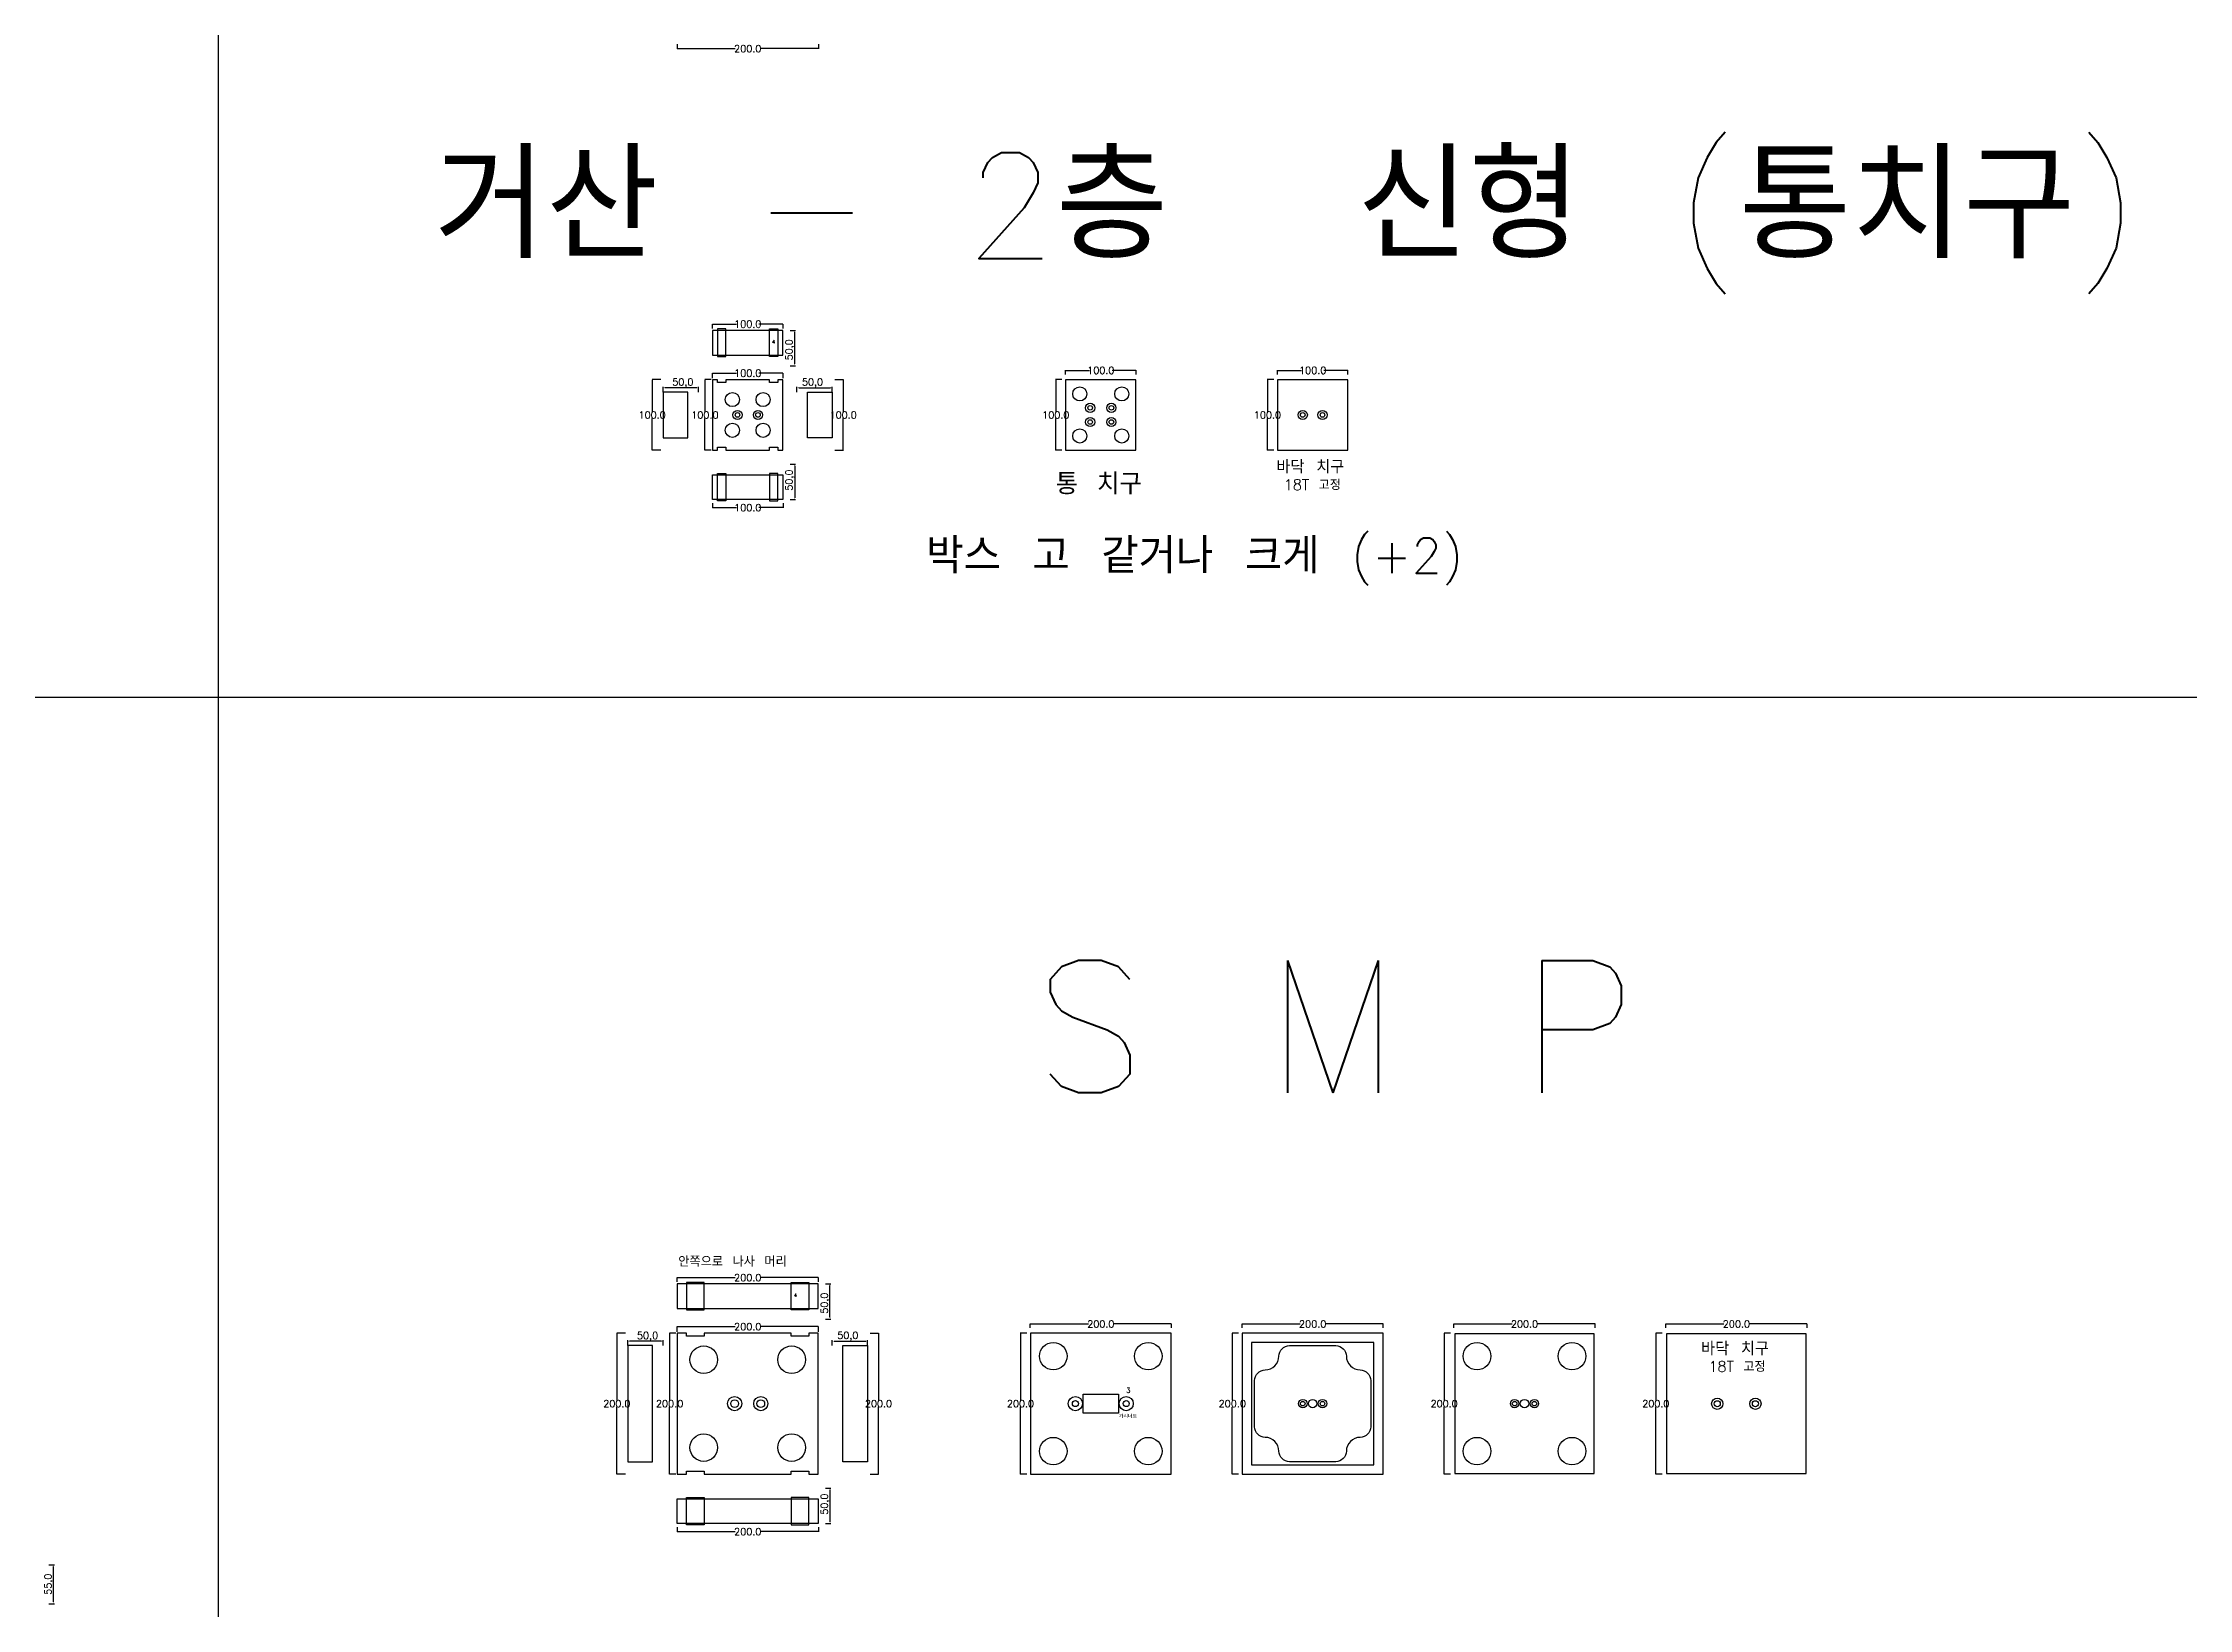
# Model space of a CAD drawing. Header units: millimetres. Extents: x 8462 to 28262, y 7372 to 16372.
# Drawn here: x 11514 to 14553, y 9681 to 11899 of the extents above; entities that cross this region are included whole.
import ezdxf

# ---------------------------------------------------------------- set-up
doc = ezdxf.new("R2010")
doc.units = ezdxf.units.MM
for name, color, linetype in [('TEXT', 7, 'Continuous'), ('볼트 구멍', 7, 'Continuous'), ('치구', 7, 'Continuous'), ('치수', 7, 'Continuous')]:
    doc.layers.add(name, color=color, linetype=linetype)
doc.styles.get("Standard").update_dxf_attribs({"font": 'txt.shx', "bigfont": 'whgtxt.shx'})
doc.dimstyles.new('ISO-25', dxfattribs={"dimtxt": 2.5, "dimasz": 2.5, "dimexe": 1.25, "dimexo": 0.625, "dimtad": 1, "dimtxsty": 'Standard', "dimcen": 2.5, "dimadec": 0, "dimazin": 0, "dimtfac": 1, "dimtmove": 0, "dimatfit": 3, "dimfxl": 0, "dimarcsym": 0})
doc.dimstyles.get("Standard").update_dxf_attribs({"dimtxt": 7, "dimasz": 0.18, "dimexe": 0.18, "dimexo": 0.0625, "dimgap": 0.09, "dimtad": 0, "dimtih": 1, "dimtoh": 1, "dimdec": 1, "dimzin": 0, "dimdsep": 46, "dimtxsty": 'Standard', "dimcen": 0.09, "dimadec": 0, "dimazin": 0, "dimtfac": 1, "dimtdec": 1, "dimtofl": 0, "dimtmove": 0, "dimatfit": 3, "dimfxl": 0, "dimtolj": 1, "dimtzin": 0, "dimarcsym": 0})

# ---------------------------------------------------------------- blocks, each defined once
blk = doc.blocks.new('*D283')
at = {"layer": 'Defpoints', "color": 0}
for p in [(13262.3, 11428.9), (13362.3, 11434.8), (13362.3, 11428.9)]:
    blk.add_point(p, dxfattribs=at)
at = {"layer": '치수', "color": 0, "lineweight": -2}
for p, q in [((13262.3, 11429), (13262.3, 11435)), ((13262.4, 11434.8), (13296.3, 11434.8)), ((13362.1, 11434.8), (13328.2, 11434.8)), ((13362.3, 11429), (13362.3, 11435))]:
    blk.add_line(p, q, dxfattribs=at)
at = {"layer": '치수', "color": 0}
for points in [[(13262.4, 11434.8), (13262.4, 11434.8), (13262.3, 11434.8)], [(13362.1, 11434.8), (13362.1, 11434.8), (13362.3, 11434.8)]]:
    blk.add_solid(points, dxfattribs=at)
at = {"layer": '치수', "color": 0, "insert": (13312.3, 11434.8), "char_height": 10, "attachment_point": 5}
blk.add_mtext('\\A1;100.0', dxfattribs=at)
blk = doc.blocks.new('*D284')
at = {"layer": 'Defpoints', "color": 0}
for p in [(12462.3, 11494), (12562.3, 11500.4), (12562.3, 11494)]:
    blk.add_point(p, dxfattribs=at)
at = {"layer": '치수', "color": 0, "lineweight": -2}
for p, q in [((12462.3, 11494.1), (12462.3, 11500.6)), ((12462.4, 11500.4), (12496.3, 11500.4)), ((12562.1, 11500.4), (12528.2, 11500.4)), ((12562.3, 11494.1), (12562.3, 11500.6))]:
    blk.add_line(p, q, dxfattribs=at)
at = {"layer": '치수', "color": 0}
for points in [[(12462.4, 11500.4), (12462.4, 11500.4), (12462.3, 11500.4)], [(12562.1, 11500.4), (12562.1, 11500.4), (12562.3, 11500.4)]]:
    blk.add_solid(points, dxfattribs=at)
at = {"layer": '치수', "color": 0, "insert": (12512.3, 11500.4), "char_height": 10, "attachment_point": 5}
blk.add_mtext('\\A1;100.0', dxfattribs=at)
blk = doc.blocks.new('*D285')
at = {"layer": 'Defpoints', "color": 0}
for p in [(12562.3, 11431), (12462.3, 11423.6), (12562.3, 11423.6)]:
    blk.add_point(p, dxfattribs=at)
at = {"layer": '치수', "color": 0, "lineweight": -2}
for p, q in [((12462.3, 11423.7), (12462.3, 11431.2)), ((12462.4, 11431), (12496.3, 11431)), ((12562.1, 11431), (12528.2, 11431)), ((12562.3, 11423.7), (12562.3, 11431.2))]:
    blk.add_line(p, q, dxfattribs=at)
at = {"layer": '치수', "color": 0}
for points in [[(12462.4, 11431.1), (12462.4, 11431), (12462.3, 11431)], [(12562.1, 11431.1), (12562.1, 11431), (12562.3, 11431)]]:
    blk.add_solid(points, dxfattribs=at)
at = {"layer": '치수', "color": 0, "insert": (12512.3, 11431), "char_height": 10, "attachment_point": 5}
blk.add_mtext('\\A1;100.0', dxfattribs=at)
blk = doc.blocks.new('*D286')
at = {"layer": 'Defpoints', "color": 0}
for p in [(12462.3, 11247), (12562.3, 11247), (12562.3, 11240.6)]:
    blk.add_point(p, dxfattribs=at)
at = {"layer": '치수', "color": 0, "lineweight": -2}
for p, q in [((12462.3, 11246.9), (12462.3, 11240.4)), ((12562.3, 11246.9), (12562.3, 11240.4)), ((12462.4, 11240.6), (12496.3, 11240.6)), ((12562.1, 11240.6), (12528.2, 11240.6))]:
    blk.add_line(p, q, dxfattribs=at)
at = {"layer": '치수', "color": 0}
for points in [[(12462.4, 11240.6), (12462.4, 11240.5), (12462.3, 11240.6)], [(12562.1, 11240.6), (12562.1, 11240.5), (12562.3, 11240.6)]]:
    blk.add_solid(points, dxfattribs=at)
at = {"layer": '치수', "color": 0, "insert": (12512.3, 11240.6), "char_height": 10, "attachment_point": 5}
blk.add_mtext('\\A1;100.0', dxfattribs=at)
blk = doc.blocks.new('*D287')
at = {"layer": 'Defpoints', "color": 0}
for p in [(12389.1, 11421.8), (12377, 11321.8), (12389.1, 11321.8)]:
    blk.add_point(p, dxfattribs=at)
at = {"layer": '치수', "color": 0, "lineweight": -2}
for p, q in [((12389.1, 11421.8), (12376.9, 11421.8)), ((12377, 11421.6), (12377, 11376.9)), ((12377, 11322), (12377, 11366.7)), ((12389.1, 11321.8), (12376.9, 11321.8))]:
    blk.add_line(p, q, dxfattribs=at)
at = {"layer": '치수', "color": 0}
for points in [[(12377, 11421.6), (12377.1, 11421.6), (12377, 11421.8)], [(12377, 11322), (12377.1, 11322), (12377, 11321.8)]]:
    blk.add_solid(points, dxfattribs=at)
at = {"layer": '치수', "color": 0, "insert": (12377, 11371.8), "char_height": 10, "attachment_point": 5}
blk.add_mtext('\\A1;100.0', dxfattribs=at)
blk = doc.blocks.new('*D288')
at = {"layer": 'Defpoints', "color": 0}
for p in [(12460.8, 11421.8), (12451.7, 11321.8), (12460.8, 11321.8)]:
    blk.add_point(p, dxfattribs=at)
at = {"layer": '치수', "color": 0, "lineweight": -2}
for p, q in [((12460.7, 11421.8), (12451.6, 11421.8)), ((12451.7, 11421.6), (12451.7, 11376.9)), ((12451.7, 11322), (12451.7, 11366.7)), ((12460.7, 11321.8), (12451.6, 11321.8))]:
    blk.add_line(p, q, dxfattribs=at)
at = {"layer": '치수', "color": 0}
for points in [[(12451.7, 11421.6), (12451.8, 11421.6), (12451.7, 11421.8)], [(12451.7, 11322), (12451.8, 11322), (12451.7, 11321.8)]]:
    blk.add_solid(points, dxfattribs=at)
at = {"layer": '치수', "color": 0, "insert": (12451.7, 11371.8), "char_height": 10, "attachment_point": 5}
blk.add_mtext('\\A1;100.0', dxfattribs=at)
blk = doc.blocks.new('*D289')
at = {"layer": 'Defpoints', "color": 0}
for p in [(12392.5, 11410.3), (12392.5, 11403.6), (12442.5, 11403.5)]:
    blk.add_point(p, dxfattribs=at)
at = {"layer": '치수', "color": 0, "lineweight": -2}
for p, q in [((12392.5, 11404.2), (12392.5, 11411.6)), ((12440, 11410.3), (12395, 11410.3)), ((12442.5, 11404.1), (12442.5, 11411.6))]:
    blk.add_line(p, q, dxfattribs=at)
at = {"layer": '치수', "color": 0}
for points in [[(12395, 11410.7), (12395, 11409.9), (12392.5, 11410.3)], [(12440, 11410.7), (12440, 11409.9), (12442.5, 11410.3)]]:
    blk.add_solid(points, dxfattribs=at)
at = {"layer": '치수', "color": 0, "insert": (12420.5, 11416.8), "char_height": 10, "attachment_point": 5}
blk.add_mtext('50,0', dxfattribs=at)
blk = doc.blocks.new('*D290')
at = {"layer": 'Defpoints', "color": 0}
for p in [(13257.1, 11421.8), (13248.2, 11321.8), (13257.1, 11321.8)]:
    blk.add_point(p, dxfattribs=at)
at = {"layer": '치수', "color": 0, "lineweight": -2}
for p, q in [((13257.1, 11421.8), (13248, 11421.8)), ((13248.2, 11421.6), (13248.2, 11376.9)), ((13248.2, 11322), (13248.2, 11366.7)), ((13257.1, 11321.8), (13248, 11321.8))]:
    blk.add_line(p, q, dxfattribs=at)
at = {"layer": '치수', "color": 0}
for points in [[(13248.2, 11421.6), (13248.3, 11421.6), (13248.2, 11421.8)], [(13248.2, 11322), (13248.3, 11322), (13248.2, 11321.8)]]:
    blk.add_solid(points, dxfattribs=at)
at = {"layer": '치수', "color": 0, "insert": (13248.2, 11371.8), "char_height": 10, "attachment_point": 5}
blk.add_mtext('\\A1;100.0', dxfattribs=at)
blk = doc.blocks.new('*D291')
at = {"layer": 'Defpoints', "color": 0}
for p in [(12635.4, 11421.8), (12635.4, 11321.8), (12647.5, 11321.8)]:
    blk.add_point(p, dxfattribs=at)
at = {"layer": '치수', "color": 0, "lineweight": -2}
for p, q in [((12635.5, 11421.8), (12647.7, 11421.8)), ((12647.5, 11421.6), (12647.5, 11376.9)), ((12647.5, 11322), (12647.5, 11366.7)), ((12635.5, 11321.8), (12647.7, 11321.8))]:
    blk.add_line(p, q, dxfattribs=at)
at = {"layer": '치수', "color": 0}
for points in [[(12647.5, 11421.6), (12647.5, 11421.6), (12647.5, 11421.8)], [(12647.5, 11322), (12647.5, 11322), (12647.5, 11321.8)]]:
    blk.add_solid(points, dxfattribs=at)
at = {"layer": '치수', "color": 0, "insert": (12647.5, 11371.8), "char_height": 10, "attachment_point": 5}
blk.add_mtext('\\A1;100.0', dxfattribs=at)
blk = doc.blocks.new('*D292')
at = {"layer": 'Defpoints', "color": 0}
for p in [(12582, 11403.6), (12632, 11410.4), (12632, 11403.6)]:
    blk.add_point(p, dxfattribs=at)
at = {"layer": '치수', "color": 0, "lineweight": -2}
for p, q in [((12582, 11404.2), (12582, 11411.7)), ((12584.5, 11410.4), (12629.5, 11410.4)), ((12632, 11404.2), (12632, 11411.7))]:
    blk.add_line(p, q, dxfattribs=at)
at = {"layer": '치수', "color": 0}
for points in [[(12584.5, 11410.8), (12584.5, 11410), (12582, 11410.4)], [(12629.5, 11410.8), (12629.5, 11410), (12632, 11410.4)]]:
    blk.add_solid(points, dxfattribs=at)
at = {"layer": '치수', "color": 0, "insert": (12604, 11416.9), "char_height": 10, "attachment_point": 5}
blk.add_mtext('50,0', dxfattribs=at)
blk = doc.blocks.new('*D293')
at = {"layer": 'Defpoints', "color": 0}
for p in [(12571.9, 11491.6), (12578.8, 11491.6), (12571.9, 11441.6)]:
    blk.add_point(p, dxfattribs=at)
at = {"layer": '치수', "color": 0, "lineweight": -2}
for p, q in [((12572.6, 11491.6), (12580.1, 11491.6)), ((12578.8, 11444.1), (12578.8, 11489.1)), ((12572.6, 11441.6), (12580.1, 11441.6))]:
    blk.add_line(p, q, dxfattribs=at)
at = {"layer": '치수', "color": 0}
for points in [[(12578.4, 11489.1), (12579.3, 11489.1), (12578.8, 11491.6)], [(12578.4, 11444.1), (12579.3, 11444.1), (12578.8, 11441.6)]]:
    blk.add_solid(points, dxfattribs=at)
at = {"layer": '치수', "color": 0, "insert": (12572.4, 11464.1), "char_height": 10, "attachment_point": 5, "rotation": 90}
blk.add_mtext('50,0', dxfattribs=at)
blk = doc.blocks.new('*D294')
at = {"layer": 'Defpoints', "color": 0}
for p in [(12962.3, 11428.9), (13062.3, 11434.8), (13062.3, 11428.9)]:
    blk.add_point(p, dxfattribs=at)
at = {"layer": '치수', "color": 0, "lineweight": -2}
for p, q in [((12962.3, 11429), (12962.3, 11435)), ((12962.4, 11434.8), (12996.3, 11434.8)), ((13062.1, 11434.8), (13028.2, 11434.8)), ((13062.3, 11429), (13062.3, 11435))]:
    blk.add_line(p, q, dxfattribs=at)
at = {"layer": '치수', "color": 0}
for points in [[(12962.4, 11434.8), (12962.4, 11434.8), (12962.3, 11434.8)], [(13062.1, 11434.8), (13062.1, 11434.8), (13062.3, 11434.8)]]:
    blk.add_solid(points, dxfattribs=at)
at = {"layer": '치수', "color": 0, "insert": (13012.3, 11434.8), "char_height": 10, "attachment_point": 5}
blk.add_mtext('\\A1;100.0', dxfattribs=at)
blk = doc.blocks.new('*D295')
at = {"layer": 'Defpoints', "color": 0}
for p in [(12957.4, 11421.8), (12948.5, 11321.8), (12957.4, 11321.8)]:
    blk.add_point(p, dxfattribs=at)
at = {"layer": '치수', "color": 0, "lineweight": -2}
for p, q in [((12957.3, 11421.8), (12948.3, 11421.8)), ((12948.5, 11421.6), (12948.5, 11376.9)), ((12948.5, 11322), (12948.5, 11366.7)), ((12957.3, 11321.8), (12948.3, 11321.8))]:
    blk.add_line(p, q, dxfattribs=at)
at = {"layer": '치수', "color": 0}
for points in [[(12948.4, 11421.6), (12948.5, 11421.6), (12948.5, 11421.8)], [(12948.4, 11322), (12948.5, 11322), (12948.5, 11321.8)]]:
    blk.add_solid(points, dxfattribs=at)
at = {"layer": '치수', "color": 0, "insert": (12948.5, 11371.8), "char_height": 10, "attachment_point": 5}
blk.add_mtext('\\A1;100.0', dxfattribs=at)
blk = doc.blocks.new('*D296')
at = {"layer": 'Defpoints', "color": 0}
for p in [(12571.9, 11302.1), (12571.9, 11252.1), (12578.8, 11252.1)]:
    blk.add_point(p, dxfattribs=at)
at = {"layer": '치수', "color": 0, "lineweight": -2}
for p, q in [((12572.6, 11302.1), (12580.1, 11302.1)), ((12578.8, 11299.6), (12578.8, 11254.6)), ((12572.6, 11252.1), (12580.1, 11252.1))]:
    blk.add_line(p, q, dxfattribs=at)
at = {"layer": '치수', "color": 0}
for points in [[(12578.4, 11299.6), (12579.3, 11299.6), (12578.8, 11302.1)], [(12578.4, 11254.6), (12579.3, 11254.6), (12578.8, 11252.1)]]:
    blk.add_solid(points, dxfattribs=at)
at = {"layer": '치수', "color": 0, "insert": (12572.4, 11279.6), "char_height": 10, "attachment_point": 5, "rotation": 90}
blk.add_mtext('50,0', dxfattribs=at)
blk = doc.blocks.new('*D455')
at = {"layer": 'Defpoints', "color": 0}
for p in [(12412.3, 11897), (12612.3, 11897), (12612.3, 11890.6)]:
    blk.add_point(p, dxfattribs=at)
at = {"layer": '치수', "color": 0, "lineweight": -2}
for p, q in [((12412.3, 11896.9), (12412.3, 11890.4)), ((12412.4, 11890.6), (12494.7, 11890.6)), ((12612.1, 11890.6), (12529.9, 11890.6)), ((12612.3, 11896.9), (12612.3, 11890.4))]:
    blk.add_line(p, q, dxfattribs=at)
at = {"layer": '치수', "color": 0}
for points in [[(12412.4, 11890.6), (12412.4, 11890.5), (12412.3, 11890.6)], [(12612.1, 11890.6), (12612.1, 11890.5), (12612.3, 11890.6)]]:
    blk.add_solid(points, dxfattribs=at)
at = {"layer": '치수', "color": 0, "insert": (12512.3, 11890.6), "char_height": 10, "attachment_point": 5}
blk.add_mtext('\\A1;200.0', dxfattribs=at)
blk = doc.blocks.new('*D565')
at = {"layer": 'Defpoints', "color": 0}
for p in [(13512.3, 10078.9), (13712.3, 10084.8), (13712.3, 10078.9)]:
    blk.add_point(p, dxfattribs=at)
at = {"layer": '치수', "color": 0, "lineweight": -2}
for p, q in [((13512.3, 10079), (13512.3, 10085)), ((13512.4, 10084.8), (13594.7, 10084.8)), ((13712.1, 10084.8), (13629.9, 10084.8)), ((13712.3, 10079), (13712.3, 10085))]:
    blk.add_line(p, q, dxfattribs=at)
at = {"layer": '치수', "color": 0}
for points in [[(13512.4, 10084.8), (13512.4, 10084.8), (13512.3, 10084.8)], [(13712.1, 10084.8), (13712.1, 10084.8), (13712.3, 10084.8)]]:
    blk.add_solid(points, dxfattribs=at)
at = {"layer": '치수', "color": 0, "insert": (13612.3, 10084.8), "char_height": 10, "attachment_point": 5}
blk.add_mtext('\\A1;200.0', dxfattribs=at)
blk = doc.blocks.new('*D553')
at = {"layer": 'Defpoints', "color": 0}
for p in [(12410.8, 10071.8), (12401.7, 9871.8), (12410.8, 9871.8)]:
    blk.add_point(p, dxfattribs=at)
at = {"layer": '치수', "color": 0, "lineweight": -2}
for p, q in [((12410.7, 10071.8), (12401.6, 10071.8)), ((12401.7, 10071.6), (12401.7, 9976.9)), ((12401.7, 9872), (12401.7, 9966.7)), ((12410.7, 9871.8), (12401.6, 9871.8))]:
    blk.add_line(p, q, dxfattribs=at)
at = {"layer": '치수', "color": 0}
for points in [[(12401.7, 10071.6), (12401.8, 10071.6), (12401.7, 10071.8)], [(12401.7, 9872), (12401.8, 9872), (12401.7, 9871.8)]]:
    blk.add_solid(points, dxfattribs=at)
at = {"layer": '치수', "color": 0, "insert": (12401.7, 9971.8), "char_height": 10, "attachment_point": 5}
blk.add_mtext('\\A1;200.0', dxfattribs=at)
blk = doc.blocks.new('*D552')
at = {"layer": 'Defpoints', "color": 0}
for p in [(12685.4, 10071.8), (12685.4, 9871.8), (12697.5, 9871.8)]:
    blk.add_point(p, dxfattribs=at)
at = {"layer": '치수', "color": 0, "lineweight": -2}
for p, q in [((12685.5, 10071.8), (12697.7, 10071.8)), ((12697.5, 10071.6), (12697.5, 9976.9)), ((12697.5, 9872), (12697.5, 9966.7)), ((12685.5, 9871.8), (12697.7, 9871.8))]:
    blk.add_line(p, q, dxfattribs=at)
at = {"layer": '치수', "color": 0}
for points in [[(12697.5, 10071.6), (12697.5, 10071.6), (12697.5, 10071.8)], [(12697.5, 9872), (12697.5, 9872), (12697.5, 9871.8)]]:
    blk.add_solid(points, dxfattribs=at)
at = {"layer": '치수', "color": 0, "insert": (12697.5, 9971.8), "char_height": 10, "attachment_point": 5}
blk.add_mtext('\\A1;200.0', dxfattribs=at)
blk = doc.blocks.new('*D550')
at = {"layer": 'Defpoints', "color": 0}
for p in [(12339.1, 10071.8), (12327, 9871.8), (12339.1, 9871.8)]:
    blk.add_point(p, dxfattribs=at)
at = {"layer": '치수', "color": 0, "lineweight": -2}
for p, q in [((12339.1, 10071.8), (12326.9, 10071.8)), ((12327, 10071.6), (12327, 9976.9)), ((12327, 9872), (12327, 9966.7)), ((12339.1, 9871.8), (12326.9, 9871.8))]:
    blk.add_line(p, q, dxfattribs=at)
at = {"layer": '치수', "color": 0}
for points in [[(12327, 10071.6), (12327.1, 10071.6), (12327, 10071.8)], [(12327, 9872), (12327.1, 9872), (12327, 9871.8)]]:
    blk.add_solid(points, dxfattribs=at)
at = {"layer": '치수', "color": 0, "insert": (12327, 9971.8), "char_height": 10, "attachment_point": 5}
blk.add_mtext('\\A1;200.0', dxfattribs=at)
blk = doc.blocks.new('*D555')
at = {"layer": 'Defpoints', "color": 0}
for p in [(12621.9, 9852.1), (12621.9, 9802.1), (12628.8, 9802.1)]:
    blk.add_point(p, dxfattribs=at)
at = {"layer": '치수', "color": 0, "lineweight": -2}
for p, q in [((12622.6, 9852.1), (12630.1, 9852.1)), ((12628.8, 9849.6), (12628.8, 9804.6)), ((12622.6, 9802.1), (12630.1, 9802.1))]:
    blk.add_line(p, q, dxfattribs=at)
at = {"layer": '치수', "color": 0}
for points in [[(12628.4, 9849.6), (12629.3, 9849.6), (12628.8, 9852.1)], [(12628.4, 9804.6), (12629.3, 9804.6), (12628.8, 9802.1)]]:
    blk.add_solid(points, dxfattribs=at)
at = {"layer": '치수', "color": 0, "insert": (12622.4, 9829.6), "char_height": 10, "attachment_point": 5, "rotation": 90}
blk.add_mtext('50,0', dxfattribs=at)
blk = doc.blocks.new('*D554')
at = {"layer": 'Defpoints', "color": 0}
for p in [(12412.3, 9797), (12612.3, 9797), (12612.3, 9790.6)]:
    blk.add_point(p, dxfattribs=at)
at = {"layer": '치수', "color": 0, "lineweight": -2}
for p, q in [((12412.3, 9796.9), (12412.3, 9790.4)), ((12412.4, 9790.6), (12494.7, 9790.6)), ((12612.1, 9790.6), (12529.9, 9790.6)), ((12612.3, 9796.9), (12612.3, 9790.4))]:
    blk.add_line(p, q, dxfattribs=at)
at = {"layer": '치수', "color": 0}
for points in [[(12412.4, 9790.6), (12412.4, 9790.5), (12412.3, 9790.6)], [(12612.1, 9790.6), (12612.1, 9790.5), (12612.3, 9790.6)]]:
    blk.add_solid(points, dxfattribs=at)
at = {"layer": '치수', "color": 0, "insert": (12512.3, 9790.6), "char_height": 10, "attachment_point": 5}
blk.add_mtext('\\A1;200.0', dxfattribs=at)
blk = doc.blocks.new('*D560')
at = {"layer": 'Defpoints', "color": 0}
for p in [(12342.5, 10060.3), (12342.5, 10053.6), (12392.5, 10053.5)]:
    blk.add_point(p, dxfattribs=at)
at = {"layer": '치수', "color": 0, "lineweight": -2}
for p, q in [((12342.5, 10054.2), (12342.5, 10061.6)), ((12390, 10060.3), (12345, 10060.3)), ((12392.5, 10054.1), (12392.5, 10061.6))]:
    blk.add_line(p, q, dxfattribs=at)
at = {"layer": '치수', "color": 0}
for points in [[(12345, 10060.7), (12345, 10059.9), (12342.5, 10060.3)], [(12390, 10060.7), (12390, 10059.9), (12392.5, 10060.3)]]:
    blk.add_solid(points, dxfattribs=at)
at = {"layer": '치수', "color": 0, "insert": (12370.5, 10066.8), "char_height": 10, "attachment_point": 5}
blk.add_mtext('50,0', dxfattribs=at)
blk = doc.blocks.new('*D559')
at = {"layer": 'Defpoints', "color": 0}
for p in [(12412.3, 10144), (12612.3, 10150.4), (12612.3, 10144)]:
    blk.add_point(p, dxfattribs=at)
at = {"layer": '치수', "color": 0, "lineweight": -2}
for p, q in [((12412.3, 10144.1), (12412.3, 10150.6)), ((12612.3, 10144.1), (12612.3, 10150.6)), ((12412.4, 10150.4), (12494.7, 10150.4)), ((12612.1, 10150.4), (12529.9, 10150.4))]:
    blk.add_line(p, q, dxfattribs=at)
at = {"layer": '치수', "color": 0}
for points in [[(12412.4, 10150.4), (12412.4, 10150.4), (12412.3, 10150.4)], [(12612.1, 10150.4), (12612.1, 10150.4), (12612.3, 10150.4)]]:
    blk.add_solid(points, dxfattribs=at)
at = {"layer": '치수', "color": 0, "insert": (12512.3, 10150.4), "char_height": 10, "attachment_point": 5}
blk.add_mtext('\\A1;200.0', dxfattribs=at)
blk = doc.blocks.new('*D558')
at = {"layer": 'Defpoints', "color": 0}
for p in [(12412.3, 10073.6), (12612.3, 10081), (12612.3, 10073.6)]:
    blk.add_point(p, dxfattribs=at)
at = {"layer": '치수', "color": 0, "lineweight": -2}
for p, q in [((12412.3, 10073.7), (12412.3, 10081.2)), ((12412.4, 10081), (12494.7, 10081)), ((12612.1, 10081), (12529.9, 10081)), ((12612.3, 10073.7), (12612.3, 10081.2))]:
    blk.add_line(p, q, dxfattribs=at)
at = {"layer": '치수', "color": 0}
for points in [[(12412.4, 10081.1), (12412.4, 10081), (12412.3, 10081)], [(12612.1, 10081.1), (12612.1, 10081), (12612.3, 10081)]]:
    blk.add_solid(points, dxfattribs=at)
at = {"layer": '치수', "color": 0, "insert": (12512.3, 10081), "char_height": 10, "attachment_point": 5}
blk.add_mtext('\\A1;200.0', dxfattribs=at)
blk = doc.blocks.new('*D557')
at = {"layer": 'Defpoints', "color": 0}
for p in [(12621.9, 10141.6), (12628.8, 10141.6), (12621.9, 10091.6)]:
    blk.add_point(p, dxfattribs=at)
at = {"layer": '치수', "color": 0, "lineweight": -2}
for p, q in [((12622.6, 10141.6), (12630.1, 10141.6)), ((12628.8, 10094.1), (12628.8, 10139.1)), ((12622.6, 10091.6), (12630.1, 10091.6))]:
    blk.add_line(p, q, dxfattribs=at)
at = {"layer": '치수', "color": 0}
for points in [[(12628.4, 10139.1), (12629.3, 10139.1), (12628.8, 10141.6)], [(12628.4, 10094.1), (12629.3, 10094.1), (12628.8, 10091.6)]]:
    blk.add_solid(points, dxfattribs=at)
at = {"layer": '치수', "color": 0, "insert": (12622.4, 10114.1), "char_height": 10, "attachment_point": 5, "rotation": 90}
blk.add_mtext('50,0', dxfattribs=at)
blk = doc.blocks.new('*D556')
at = {"layer": 'Defpoints', "color": 0}
for p in [(12682, 10060.4), (12632, 10053.6), (12682, 10053.6)]:
    blk.add_point(p, dxfattribs=at)
at = {"layer": '치수', "color": 0, "lineweight": -2}
for p, q in [((12632, 10054.2), (12632, 10061.7)), ((12634.5, 10060.4), (12679.5, 10060.4)), ((12682, 10054.2), (12682, 10061.7))]:
    blk.add_line(p, q, dxfattribs=at)
at = {"layer": '치수', "color": 0}
for points in [[(12634.5, 10060.8), (12634.5, 10060), (12632, 10060.4)], [(12679.5, 10060.8), (12679.5, 10060), (12682, 10060.4)]]:
    blk.add_solid(points, dxfattribs=at)
at = {"layer": '치수', "color": 0, "insert": (12654, 10066.9), "char_height": 10, "attachment_point": 5}
blk.add_mtext('50,0', dxfattribs=at)
blk = doc.blocks.new('*D551')
at = {"layer": 'Defpoints', "color": 0}
for p in [(12907.4, 10071.8), (12898.5, 9871.8), (12907.4, 9871.8)]:
    blk.add_point(p, dxfattribs=at)
at = {"layer": '치수', "color": 0, "lineweight": -2}
for p, q in [((12907.3, 10071.8), (12898.3, 10071.8)), ((12898.5, 10071.6), (12898.5, 9976.9)), ((12898.5, 9872), (12898.5, 9966.7)), ((12907.3, 9871.8), (12898.3, 9871.8))]:
    blk.add_line(p, q, dxfattribs=at)
at = {"layer": '치수', "color": 0}
for points in [[(12898.4, 10071.6), (12898.5, 10071.6), (12898.5, 10071.8)], [(12898.4, 9872), (12898.5, 9872), (12898.5, 9871.8)]]:
    blk.add_solid(points, dxfattribs=at)
at = {"layer": '치수', "color": 0, "insert": (12898.5, 9971.8), "char_height": 10, "attachment_point": 5}
blk.add_mtext('\\A1;200.0', dxfattribs=at)
blk = doc.blocks.new('*D549')
at = {"layer": 'Defpoints', "color": 0}
for p in [(13207.4, 10071.8), (13198.5, 9871.8), (13207.4, 9871.8)]:
    blk.add_point(p, dxfattribs=at)
at = {"layer": '치수', "color": 0, "lineweight": -2}
for p, q in [((13207.3, 10071.8), (13198.3, 10071.8)), ((13198.5, 10071.6), (13198.5, 9976.9)), ((13198.5, 9872), (13198.5, 9966.7)), ((13207.3, 9871.8), (13198.3, 9871.8))]:
    blk.add_line(p, q, dxfattribs=at)
at = {"layer": '치수', "color": 0}
for points in [[(13198.4, 10071.6), (13198.5, 10071.6), (13198.5, 10071.8)], [(13198.4, 9872), (13198.5, 9872), (13198.5, 9871.8)]]:
    blk.add_solid(points, dxfattribs=at)
at = {"layer": '치수', "color": 0, "insert": (13198.5, 9971.8), "char_height": 10, "attachment_point": 5}
blk.add_mtext('\\A1;200.0', dxfattribs=at)
blk = doc.blocks.new('*D548')
at = {"layer": 'Defpoints', "color": 0}
for p in [(13507.4, 10071.8), (13498.5, 9871.8), (13507.4, 9871.8)]:
    blk.add_point(p, dxfattribs=at)
at = {"layer": '치수', "color": 0, "lineweight": -2}
for p, q in [((13507.3, 10071.8), (13498.3, 10071.8)), ((13498.5, 10071.6), (13498.5, 9976.9)), ((13498.5, 9872), (13498.5, 9966.7)), ((13507.3, 9871.8), (13498.3, 9871.8))]:
    blk.add_line(p, q, dxfattribs=at)
at = {"layer": '치수', "color": 0}
for points in [[(13498.4, 10071.6), (13498.5, 10071.6), (13498.5, 10071.8)], [(13498.4, 9872), (13498.5, 9872), (13498.5, 9871.8)]]:
    blk.add_solid(points, dxfattribs=at)
at = {"layer": '치수', "color": 0, "insert": (13498.5, 9971.8), "char_height": 10, "attachment_point": 5}
blk.add_mtext('\\A1;200.0', dxfattribs=at)
blk = doc.blocks.new('*D562')
at = {"layer": 'Defpoints', "color": 0}
for p in [(12912.3, 10078.9), (13112.3, 10084.8), (13112.3, 10078.9)]:
    blk.add_point(p, dxfattribs=at)
at = {"layer": '치수', "color": 0, "lineweight": -2}
for p, q in [((12912.3, 10079), (12912.3, 10085)), ((12912.4, 10084.8), (12994.7, 10084.8)), ((13112.1, 10084.8), (13029.9, 10084.8)), ((13112.3, 10079), (13112.3, 10085))]:
    blk.add_line(p, q, dxfattribs=at)
at = {"layer": '치수', "color": 0}
for points in [[(12912.4, 10084.8), (12912.4, 10084.8), (12912.3, 10084.8)], [(13112.1, 10084.8), (13112.1, 10084.8), (13112.3, 10084.8)]]:
    blk.add_solid(points, dxfattribs=at)
at = {"layer": '치수', "color": 0, "insert": (13012.3, 10084.8), "char_height": 10, "attachment_point": 5}
blk.add_mtext('\\A1;200.0', dxfattribs=at)
blk = doc.blocks.new('*D561')
at = {"layer": 'Defpoints', "color": 0}
for p in [(13212.3, 10078.9), (13412.3, 10084.8), (13412.3, 10078.9)]:
    blk.add_point(p, dxfattribs=at)
at = {"layer": '치수', "color": 0, "lineweight": -2}
for p, q in [((13212.3, 10079), (13212.3, 10085)), ((13212.4, 10084.8), (13294.7, 10084.8)), ((13412.1, 10084.8), (13329.9, 10084.8)), ((13412.3, 10079), (13412.3, 10085))]:
    blk.add_line(p, q, dxfattribs=at)
at = {"layer": '치수', "color": 0}
for points in [[(13212.4, 10084.8), (13212.4, 10084.8), (13212.3, 10084.8)], [(13412.1, 10084.8), (13412.1, 10084.8), (13412.3, 10084.8)]]:
    blk.add_solid(points, dxfattribs=at)
at = {"layer": '치수', "color": 0, "insert": (13312.3, 10084.8), "char_height": 10, "attachment_point": 5}
blk.add_mtext('\\A1;200.0', dxfattribs=at)
blk = doc.blocks.new('*D563')
at = {"layer": 'Defpoints', "color": 0}
for p in [(13807.1, 10071.8), (13798.2, 9871.8), (13807.1, 9871.8)]:
    blk.add_point(p, dxfattribs=at)
at = {"layer": '치수', "color": 0, "lineweight": -2}
for p, q in [((13807.1, 10071.8), (13798, 10071.8)), ((13798.2, 10071.6), (13798.2, 9976.9)), ((13798.2, 9872), (13798.2, 9966.7)), ((13807.1, 9871.8), (13798, 9871.8))]:
    blk.add_line(p, q, dxfattribs=at)
at = {"layer": '치수', "color": 0}
for points in [[(13798.2, 10071.6), (13798.3, 10071.6), (13798.2, 10071.8)], [(13798.2, 9872), (13798.3, 9872), (13798.2, 9871.8)]]:
    blk.add_solid(points, dxfattribs=at)
at = {"layer": '치수', "color": 0, "insert": (13798.2, 9971.8), "char_height": 10, "attachment_point": 5}
blk.add_mtext('\\A1;200.0', dxfattribs=at)
blk = doc.blocks.new('*D564')
at = {"layer": 'Defpoints', "color": 0}
for p in [(13812.3, 10078.9), (14012.3, 10084.8), (14012.3, 10078.9)]:
    blk.add_point(p, dxfattribs=at)
at = {"layer": '치수', "color": 0, "lineweight": -2}
for p, q in [((13812.3, 10079), (13812.3, 10085)), ((13812.4, 10084.8), (13894.7, 10084.8)), ((14012.1, 10084.8), (13929.9, 10084.8)), ((14012.3, 10079), (14012.3, 10085))]:
    blk.add_line(p, q, dxfattribs=at)
at = {"layer": '치수', "color": 0}
for points in [[(13812.4, 10084.8), (13812.4, 10084.8), (13812.3, 10084.8)], [(14012.1, 10084.8), (14012.1, 10084.8), (14012.3, 10084.8)]]:
    blk.add_solid(points, dxfattribs=at)
at = {"layer": '치수', "color": 0, "insert": (13912.3, 10084.8), "char_height": 10, "attachment_point": 5}
blk.add_mtext('\\A1;200.0', dxfattribs=at)
blk = doc.blocks.new('*D667')
at = {"layer": 'Defpoints', "color": 0}
for p in [(11521.9, 9743.6), (11529.3, 9743.6), (11521.9, 9688.6)]:
    blk.add_point(p, dxfattribs=at)
at = {"layer": '치수', "color": 0, "lineweight": -2}
for p, q in [((11522.6, 9743.6), (11530.5, 9743.6)), ((11529.3, 9691.1), (11529.3, 9741.1)), ((11522.6, 9688.6), (11530.5, 9688.6))]:
    blk.add_line(p, q, dxfattribs=at)
at = {"layer": '치수', "color": 0}
for points in [[(11528.8, 9741.1), (11529.7, 9741.1), (11529.3, 9743.6)], [(11528.8, 9691.1), (11529.7, 9691.1), (11529.3, 9688.6)]]:
    blk.add_solid(points, dxfattribs=at)
at = {"layer": '치수', "color": 0, "insert": (11522.8, 9716.1), "char_height": 10, "attachment_point": 5, "rotation": 90}
blk.add_mtext('55,0', dxfattribs=at)

msp = doc.modelspace()

# ---------------------------------------------------------------- linework, layer by layer
at = {"color": 6}
for p, q in [((11762.267, 16371.825), (11762.267, 7371.825)), ((28262.267, 10971.825), (8462.267, 10971.825))]:
    msp.add_line(p, q, dxfattribs=at)
at = {"layer": '볼트 구멍', "color": 3}
msp.add_lwpolyline([(13037.267, 9958.325), (12987.267, 9958.325), (12987.267, 9985.325), (13037.267, 9985.325)], close=True, dxfattribs=at)
at = {"layer": '볼트 구멍', "color": 2}
for centre, radius in [((12497.767, 11371.825), 6.5), ((12526.767, 11371.825), 6.5), ((12493.767, 9971.825), 10), ((12530.767, 9971.825), 10)]:
    msp.add_circle(centre, radius, dxfattribs=at)
at = {"layer": '볼트 구멍', "color": 3}
for centre, radius in [((12497.767, 11371.825), 3.25), ((12526.767, 11371.825), 3.25), ((12997.267, 11381.825), 3.25), ((13027.267, 11381.825), 3.25), ((13298.267, 11371.825), 3.25), ((13326.267, 11371.825), 3.25), ((12997.267, 11361.825), 3.25), ((13027.267, 11361.825), 3.25), ((12493.767, 9971.825), 5.5), ((12530.767, 9971.825), 5.5), ((12976.267, 9971.825), 4.25), ((13048.267, 9971.825), 4.25), ((13298.267, 9971.825), 3.25), ((13312.267, 9971.825), 6), ((13326.267, 9971.825), 3.25), ((13598.267, 9971.825), 3.25), ((13612.267, 9971.825), 6), ((13626.267, 9971.825), 3.25), ((13885.267, 9971.762), 4.25), ((13939.267, 9971.762), 4.25)]:
    msp.add_circle(centre, radius, dxfattribs=at)
at = {"layer": '볼트 구멍', "color": 6}
for centre, radius in [((12997.267, 11381.825), 6.5), ((12997.267, 11361.825), 6.5), ((13027.267, 11381.825), 6.5), ((13027.267, 11361.825), 6.5), ((13298.267, 11371.825), 6.5), ((13326.267, 11371.825), 6.5), ((13298.267, 9971.825), 6), ((13326.267, 9971.825), 6), ((13598.267, 9971.825), 6), ((13626.267, 9971.825), 6), ((13885.267, 9971.762), 8), ((13939.267, 9971.762), 8)]:
    msp.add_circle(centre, radius, dxfattribs=at)
at = {"layer": '볼트 구멍', "color": 1}
for centre in [(12976.267, 9971.825), (13048.267, 9971.825)]:
    msp.add_circle(centre, 10, dxfattribs=at)
at = {"layer": '치구'}
for points in [[(12462.517, 11456.575), (12562.017, 11456.575), (12562.017, 11491.575), (12462.517, 11491.575)], [(12427.517, 11404.175), (12392.517, 11404.175), (12392.517, 11339.475), (12427.517, 11339.475)], [(12462.517, 11322.075), (12469.517, 11322.075), (12469.517, 11326.075), (12481.517, 11326.075), (12481.517, 11322.075), (12543.017, 11322.075), (12543.017, 11326.075), (12555.017, 11326.075), (12555.017, 11322.075), (12562.017, 11322.075), (12562.017, 11421.575), (12555.017, 11421.575), (12555.017, 11417.575), (12543.017, 11417.575), (12543.017, 11421.575), (12481.517, 11421.575), (12481.517, 11417.575), (12469.517, 11417.575), (12469.517, 11421.575), (12462.517, 11421.575)], [(12597.017, 11404.175), (12632.017, 11404.175), (12632.017, 11339.475), (12597.017, 11339.475)], [(12962.517, 11421.575), (12962.517, 11322.075), (13062.017, 11322.075), (13062.017, 11421.575)], [(13262.517, 11421.575), (13262.517, 11322.075), (13362.017, 11322.075), (13362.017, 11421.575)], [(12462.517, 11287.075), (12562.017, 11287.075), (12562.017, 11252.075), (12462.517, 11252.075)], [(12412.517, 10106.575), (12612.017, 10106.575), (12612.017, 10141.575), (12412.517, 10141.575)], [(12412.517, 9872.075), (12425.517, 9872.075), (12425.517, 9876.075), (12450.517, 9876.075), (12450.517, 9872.075), (12574.017, 9872.075), (12574.017, 9876.075), (12599.017, 9876.075), (12599.017, 9872.075), (12612.017, 9872.075), (12612.017, 10071.575), (12599.017, 10071.575), (12599.017, 10067.575), (12574.017, 10067.575), (12574.017, 10071.575), (12450.517, 10071.575), (12450.517, 10067.575), (12425.517, 10067.575), (12425.517, 10071.575), (12412.517, 10071.575)], [(12912.517, 10071.575), (12912.517, 9872.075), (13112.017, 9872.075), (13112.017, 10071.575)], [(13212.517, 10071.575), (13212.517, 9872.075), (13412.017, 9872.075), (13412.017, 10071.575)], [(13513.517, 10070.575), (13513.517, 9873.075), (13711.017, 9873.075), (13711.017, 10070.575)], [(13813.517, 10070.575), (13813.517, 9873.075), (14011.017, 9873.075), (14011.017, 10070.575)], [(12377.517, 10054.175), (12342.517, 10054.175), (12342.517, 9889.475), (12377.517, 9889.475)], [(12647.017, 10054.175), (12682.017, 10054.175), (12682.017, 9889.475), (12647.017, 9889.475)], [(13225.517, 10058.575), (13225.517, 9885.075), (13399.017, 9885.075), (13399.017, 10058.575)], [(12412.517, 9837.075), (12612.017, 9837.075), (12612.017, 9802.075), (12412.517, 9802.075)]]:
    msp.add_lwpolyline(points, close=True, dxfattribs=at)
at = {"layer": '치구', "color": 1}
for points in [[(12469.517, 11454.575), (12481.517, 11454.575), (12481.517, 11493.572), (12469.517, 11493.572)], [(12555.017, 11454.575), (12543.017, 11454.575), (12543.017, 11493.572), (12555.017, 11493.572)], [(12469.517, 11289.075), (12481.517, 11289.075), (12481.517, 11250.077), (12469.517, 11250.077)], [(12555.017, 11289.075), (12543.017, 11289.075), (12543.017, 11250.077), (12555.017, 11250.077)], [(12425.517, 10104.575), (12450.517, 10104.575), (12450.517, 10143.572), (12425.517, 10143.572)], [(12599.017, 10104.575), (12574.017, 10104.575), (12574.017, 10143.572), (12599.017, 10143.572)], [(12425.517, 9839.075), (12450.517, 9839.075), (12450.517, 9800.077), (12425.517, 9800.077)], [(12599.017, 9839.075), (12574.017, 9839.075), (12574.017, 9800.077), (12599.017, 9800.077)]]:
    msp.add_lwpolyline(points, close=True, dxfattribs=at)
at = {"layer": '치구'}
msp.add_lwpolyline([(13279.517, 10054.075), (13345.017, 10054.075, -0.41421365), (13360.017, 10039.075, 0.41421347), (13379.517, 10019.575, -0.41421338), (13394.517, 10004.575), (13394.517, 9939.075, -0.41421338), (13379.517, 9924.075, 0.41421347), (13360.017, 9904.575, -0.41421365), (13345.017, 9889.575), (13279.517, 9889.575, -0.41421365), (13264.517, 9904.575, 0.41421347), (13245.017, 9924.075, -0.41421338), (13230.017, 9939.075), (13230.017, 10004.575, -0.41421338), (13245.017, 10019.575, 0.41421347), (13264.517, 10039.075, -0.41421365)], format="xyb", close=True, dxfattribs=at)
at = {"layer": '치구', "color": 0}
for centre in [(12490.517, 11393.575), (12534.017, 11393.575), (12490.517, 11350.075), (12534.017, 11350.075)]:
    msp.add_circle(centre, 10, dxfattribs=at)
at = {"layer": '치구'}
for centre, radius in [((12982.517, 11401.575), 10), ((13042.017, 11401.575), 10), ((12982.517, 11342.075), 10), ((13042.017, 11342.075), 10), ((12450.017, 10034.075), 19.5), ((12574.517, 10034.075), 19.5), ((12945.017, 10039.075), 19.5), ((13079.517, 10039.075), 19.5), ((13545.017, 10039.075), 19.5), ((13679.517, 10039.075), 19.5), ((12450.017, 9909.575), 19.5), ((12574.517, 9909.575), 19.5), ((12945.017, 9904.575), 19.5), ((13079.517, 9904.575), 19.5), ((13545.017, 9904.575), 19.5), ((13679.517, 9904.575), 19.5)]:
    msp.add_circle(centre, radius, dxfattribs=at)

# ---------------------------------------------------------------- texts
at = {"layer": 'TEXT', "color": 3}
msp.add_text('거산 - 2층  신형 (통치구)', height=150, dxfattribs=at).set_placement((12068.149, 11593.51))
at = {"layer": 'TEXT', "color": 1}
for s, height, p in [('4', 5, (12546.829, 11472.876)), ('통 치구', 30, (12948.364, 11259.299)), ('박스 고 같거나 크게 (+2)', 50, (12765.121, 11147.612)), ('안쪽으로 나사 머리', 15, (12413.921, 10165.752)), ('4', 5, (12577.829, 10122.876)), ('3', 7, (13048.289, 9987.068)), ('가시너트', 5, (13037.874, 9951.519))]:
    msp.add_text(s, height=height, dxfattribs=at).set_placement(p)
at = {"layer": 'TEXT', "color": 6, "linetype": 'Continuous'}
for p in [(13260.936, 11288.994), (13862.348, 10040.417)]:
    msp.add_text('바닥 치구', height=18.75, dxfattribs=at).set_placement(p)
at = {"layer": 'TEXT', "color": 6}
for p in [(13271.284, 11265.488), (13872.696, 10016.912)]:
    msp.add_text('18T 고정', height=15, dxfattribs=at).set_placement(p)
at = {"layer": 'TEXT', "color": 3, "linetype": 'Continuous'}
msp.add_text('S M P', height=187.5, dxfattribs=at).set_placement((12916.591, 10411.811))

# ---------------------------------------------------------------- dimensions: what is measured, and where the dimension line sits
at = {"layer": '치수', "color": 4}
for base, p1, p2, dimstyle, override, picture, middle in [((12612.267, 11890.564), (12412.267, 11896.961), (12612.267, 11896.961), 'Standard', {"dimtxt": 10}, '*D455', (12512.267, 11890.564)), ((12562.267, 11500.397), (12462.267, 11494), (12562.267, 11494), 'Standard', {"dimtxt": 10}, '*D284', (12512.267, 11500.397)), ((12632.017, 11410.402), (12582.017, 11403.625), (12632.017, 11403.625), 'ISO-25', {"dimtxt": 10, "dimdec": 1, "dimzin": 0, "dimtdec": 1}, '*D292', (12604.017, 11410.402)), ((12562.267, 11240.564), (12462.267, 11246.961), (12562.267, 11246.961), 'Standard', {"dimtxt": 10}, '*D286', (12512.267, 11240.564)), ((12612.267, 10150.397), (12412.267, 10144), (12612.267, 10144), 'Standard', {"dimtxt": 10}, '*D559', (12512.267, 10150.397)), ((12682.017, 10060.402), (12632.017, 10053.625), (12682.017, 10053.625), 'ISO-25', {"dimtxt": 10, "dimdec": 1, "dimzin": 0, "dimtdec": 1}, '*D556', (12654.017, 10060.402)), ((12612.267, 9790.564), (12412.267, 9796.961), (12612.267, 9796.961), 'Standard', {"dimtxt": 10}, '*D554', (12512.267, 9790.564))]:
    dim = msp.add_linear_dim(base=base, p1=p1, p2=p2, dimstyle=dimstyle, override=override, dxfattribs=at)
    dim.commit()
    dim.dimension.update_dxf_attribs({"geometry": picture, "text_midpoint": middle, "dimtype": 160})
for base, p1, p2, angle, picture, middle in [((12578.844, 11491.575), (12571.947, 11441.575), (12571.947, 11491.575), 90, '*D293', (12578.844, 11464.075)), ((12392.517, 11410.302), (12442.517, 11403.525), (12392.517, 11403.625), 180, '*D289', (12420.517, 11410.302)), ((12578.844, 11252.075), (12571.947, 11302.075), (12571.947, 11252.075), 270, '*D296', (12578.844, 11279.575)), ((12628.844, 10141.575), (12621.947, 10091.575), (12621.947, 10141.575), 90, '*D557', (12628.844, 10114.075)), ((12342.517, 10060.302), (12392.517, 10053.525), (12342.517, 10053.625), 180, '*D560', (12370.517, 10060.302)), ((12628.844, 9802.075), (12621.947, 9852.075), (12621.947, 9802.075), 270, '*D555', (12628.844, 9829.575)), ((11529.265, 9743.575), (11521.947, 9688.575), (11521.947, 9743.575), 90, '*D667', (11529.265, 9716.075))]:
    dim = msp.add_linear_dim(base=base, p1=p1, p2=p2, angle=angle, dimstyle='ISO-25', override={"dimtxt": 10, "dimdec": 1, "dimzin": 0, "dimtdec": 1}, dxfattribs=at)
    dim.commit()
    dim.dimension.update_dxf_attribs({"geometry": picture, "text_midpoint": middle, "dimtype": 160})
for base, p1, p2, picture, middle in [((12562.267, 11431.047), (12462.267, 11423.65), (12562.267, 11423.65), '*D285', (12512.267, 11431.047)), ((13062.267, 11434.815), (12962.267, 11428.932), (13062.267, 11428.932), '*D294', (13012.267, 11434.815)), ((13362.267, 11434.815), (13262.267, 11428.932), (13362.267, 11428.932), '*D283', (13312.267, 11434.815)), ((13112.267, 10084.815), (12912.267, 10078.932), (13112.267, 10078.932), '*D562', (13012.267, 10084.815)), ((13412.267, 10084.815), (13212.267, 10078.932), (13412.267, 10078.932), '*D561', (13312.267, 10084.815)), ((13712.267, 10084.815), (13512.267, 10078.932), (13712.267, 10078.932), '*D565', (13612.267, 10084.815)), ((14012.267, 10084.815), (13812.267, 10078.932), (14012.267, 10078.932), '*D564', (13912.267, 10084.815)), ((12612.267, 10081.047), (12412.267, 10073.65), (12612.267, 10073.65), '*D558', (12512.267, 10081.047))]:
    dim = msp.add_linear_dim(base=base, p1=p1, p2=p2, dimstyle='Standard', override={"dimtxt": 10}, dxfattribs=at)
    dim.commit()
    dim.dimension.update_dxf_attribs({"geometry": picture, "text_midpoint": middle})
for base, p1, p2, picture, middle in [((12377.049, 11321.825), (12389.119, 11421.825), (12389.119, 11321.825), '*D287', (12377.049, 11371.825)), ((12451.737, 11321.825), (12460.807, 11421.825), (12460.807, 11321.825), '*D288', (12451.737, 11371.825)), ((12647.485, 11321.825), (12635.415, 11421.825), (12635.415, 11321.825), '*D291', (12647.485, 11371.825)), ((12948.471, 11321.825), (12957.376, 11421.825), (12957.376, 11321.825), '*D295', (12948.471, 11371.825)), ((13248.221, 11321.825), (13257.126, 11421.825), (13257.126, 11321.825), '*D290', (13248.221, 11371.825)), ((12327.049, 9871.825), (12339.119, 10071.825), (12339.119, 9871.825), '*D550', (12327.049, 9971.825)), ((12401.737, 9871.825), (12410.807, 10071.825), (12410.807, 9871.825), '*D553', (12401.737, 9971.825)), ((12697.485, 9871.825), (12685.415, 10071.825), (12685.415, 9871.825), '*D552', (12697.485, 9971.825)), ((12898.471, 9871.825), (12907.376, 10071.825), (12907.376, 9871.825), '*D551', (12898.471, 9971.825)), ((13198.471, 9871.825), (13207.376, 10071.825), (13207.376, 9871.825), '*D549', (13198.471, 9971.825)), ((13498.471, 9871.825), (13507.376, 10071.825), (13507.376, 9871.825), '*D548', (13498.471, 9971.825)), ((13798.221, 9871.825), (13807.126, 10071.825), (13807.126, 9871.825), '*D563', (13798.221, 9971.825))]:
    dim = msp.add_linear_dim(base=base, p1=p1, p2=p2, angle=90, dimstyle='Standard', override={"dimtxt": 10}, dxfattribs=at)
    dim.commit()
    dim.dimension.update_dxf_attribs({"geometry": picture, "text_midpoint": middle})

doc.saveas('drawing.dxf')
